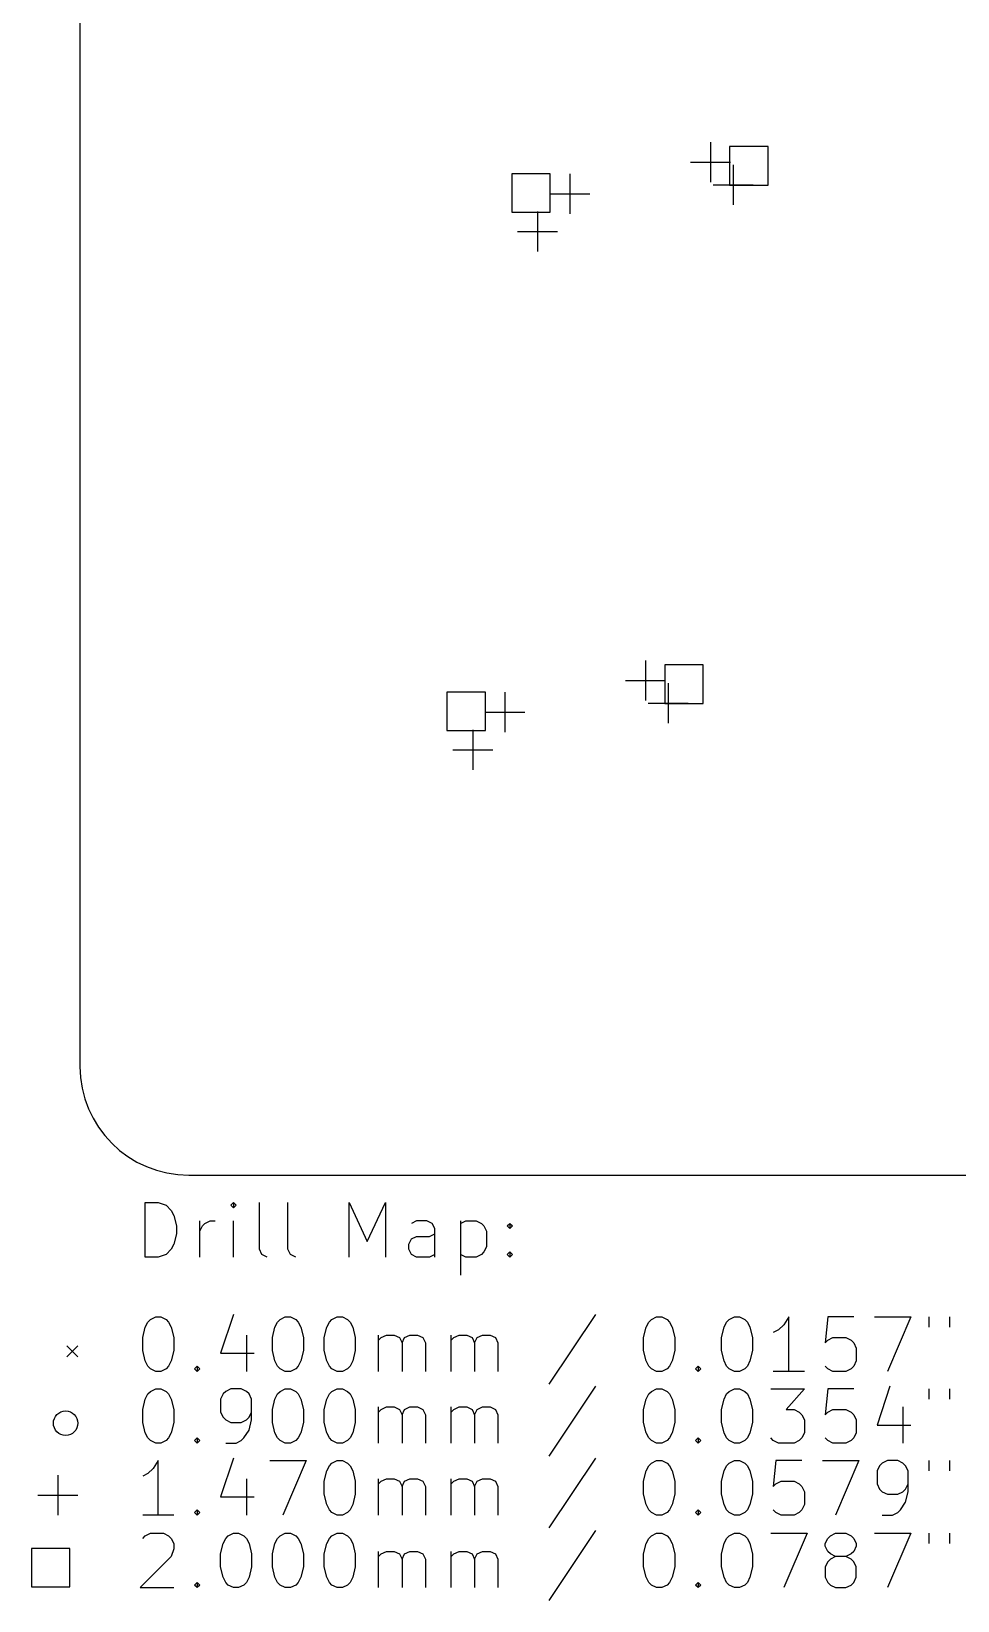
# Model space of a CAD drawing. Extents: x -0.1 to 11.2, y -4.6 to 0.
# Drawn here: x -0.07 to 1.269, y -4.553 to -2.282 of the extents above; entities that cross this region are included whole.
import ezdxf

# ---------------------------------------------------------------- set-up
doc = ezdxf.new("R2010")
doc.units = 0
doc.header["$MEASUREMENT"] = 0
doc.layers.add('BLACK', color=7, linetype='CONTINUOUS')

msp = doc.modelspace()

# ---------------------------------------------------------------- linework, layer by layer
at = {"layer": 'BLACK', "linetype": 'CONTINUOUS'}
for p, q in [((0, -0.15748), (0, -3.77953)), ((0.911703, -2.44246), (0.911703, -2.50033)), ((0.995054, -2.44868), (0.939375, -2.44868)), ((0.939375, -2.44868), (0.939375, -2.50435)), ((0.995054, -2.50435), (0.995054, -2.44868)), ((0.882766, -2.4714), (0.94064, -2.4714)), ((0.680093, -2.48805), (0.624415, -2.48805)), ((0.624415, -2.48805), (0.624415, -2.54372)), ((0.680093, -2.54372), (0.680093, -2.48805)), ((0.708356, -2.48793), (0.708356, -2.54581)), ((0.944577, -2.47514), (0.944577, -2.53301)), ((0.679419, -2.51687), (0.737293, -2.51687)), ((0.91564, -2.50407), (0.973514, -2.50407)), ((0.939375, -2.50435), (0.995054, -2.50435)), ((0.661703, -2.54246), (0.661703, -2.60033)), ((0.624415, -2.54372), (0.680093, -2.54372)), ((0.632766, -2.5714), (0.69064, -2.5714)), ((0.817953, -3.19246), (0.817953, -3.25033)), ((0.901304, -3.19868), (0.845625, -3.19868)), ((0.845625, -3.19868), (0.845625, -3.25435)), ((0.901304, -3.25435), (0.901304, -3.19868)), ((0.789016, -3.2214), (0.84689, -3.2214)), ((0.586343, -3.23805), (0.530665, -3.23805)), ((0.530665, -3.23805), (0.530665, -3.29372)), ((0.586343, -3.29372), (0.586343, -3.23805)), ((0.614606, -3.23793), (0.614606, -3.29581)), ((0.850827, -3.22514), (0.850827, -3.28301)), ((0.585669, -3.26687), (0.643543, -3.26687)), ((0.82189, -3.25407), (0.879764, -3.25407)), ((0.845625, -3.25435), (0.901304, -3.25435)), ((0.567953, -3.29246), (0.567953, -3.35033)), ((0.530665, -3.29372), (0.586343, -3.29372)), ((0.539016, -3.3214), (0.59689, -3.3214)), ((0.15748, -3.93701), (11.063, -3.93701)), ((0.094535, -4.0555), (0.094535, -3.97676)), ((0.094535, -3.97676), (0.113283, -3.97676)), ((0.113283, -3.97676), (0.124531, -3.98051)), ((0.124531, -3.98051), (0.13203, -3.98801)), ((0.13203, -3.98801), (0.13578, -3.99551)), ((0.13578, -3.99551), (0.139529, -4.01051)), ((0.222019, -3.97676), (0.21827, -3.98051)), ((0.21827, -3.98051), (0.222019, -3.98426)), ((0.225769, -3.98051), (0.222019, -3.97676)), ((0.222019, -3.97676), (0.222019, -3.98426)), ((0.222019, -3.98426), (0.225769, -3.98051)), ((0.259514, -4.04425), (0.259514, -3.97676)), ((0.300759, -4.04425), (0.300759, -3.97676)), ((0.389248, -4.0555), (0.389248, -3.97676)), ((0.389248, -3.97676), (0.415495, -4.03301)), ((0.415495, -4.03301), (0.441742, -3.97676)), ((0.441742, -3.97676), (0.441742, -4.0555)), ((0.139529, -4.01051), (0.139529, -4.02176)), ((0.173275, -4.0555), (0.173275, -4.00301)), ((0.173275, -4.01801), (0.177025, -4.01051)), ((0.177025, -4.01051), (0.180774, -4.00676)), ((0.180774, -4.00676), (0.188273, -4.00301)), ((0.188273, -4.00301), (0.195772, -4.00301)), ((0.222019, -4.0555), (0.222019, -4.00301)), ((0.486736, -4.00301), (0.479237, -4.00676)), ((0.501734, -4.00301), (0.486736, -4.00301)), ((0.509233, -4.00676), (0.501734, -4.00301)), ((0.512983, -4.01426), (0.509233, -4.00676)), ((0.512983, -4.0555), (0.512983, -4.01426)), ((0.550478, -4.00301), (0.550478, -4.08175)), ((0.550478, -4.00676), (0.557977, -4.00301)), ((0.557977, -4.00301), (0.572975, -4.00301)), ((0.572975, -4.00301), (0.580474, -4.00676)), ((0.580474, -4.00676), (0.584224, -4.01051)), ((0.584224, -4.01051), (0.587973, -4.01801)), ((0.587973, -4.01801), (0.587973, -4.0405)), ((0.61797, -4.01051), (0.621719, -4.00676)), ((0.621719, -4.01426), (0.61797, -4.01051)), ((0.621719, -4.00676), (0.625469, -4.01051)), ((0.621719, -4.00676), (0.621719, -4.01426)), ((0.625469, -4.01051), (0.621719, -4.01426)), ((0.13578, -4.03675), (0.13203, -4.04425)), ((0.139529, -4.02176), (0.13578, -4.03675)), ((0.475487, -4.03675), (0.479237, -4.02926)), ((0.475487, -4.04425), (0.475487, -4.03675)), ((0.479237, -4.02926), (0.486736, -4.02551)), ((0.486736, -4.02551), (0.505484, -4.02551)), ((0.505484, -4.02551), (0.512983, -4.02176)), ((0.587973, -4.0405), (0.584224, -4.048)), ((0.113283, -4.0555), (0.094535, -4.0555)), ((0.124531, -4.05175), (0.113283, -4.0555)), ((0.13203, -4.04425), (0.124531, -4.05175)), ((0.263264, -4.05175), (0.259514, -4.04425)), ((0.270763, -4.0555), (0.263264, -4.05175)), ((0.304509, -4.05175), (0.300759, -4.04425)), ((0.312008, -4.0555), (0.304509, -4.05175)), ((0.479237, -4.05175), (0.475487, -4.04425)), ((0.486736, -4.0555), (0.479237, -4.05175)), ((0.505484, -4.0555), (0.486736, -4.0555)), ((0.512983, -4.05175), (0.505484, -4.0555)), ((0.557977, -4.0555), (0.550478, -4.05175)), ((0.572975, -4.0555), (0.557977, -4.0555)), ((0.580474, -4.05175), (0.572975, -4.0555)), ((0.584224, -4.048), (0.580474, -4.05175)), ((0.61797, -4.05175), (0.621719, -4.048)), ((0.621719, -4.0555), (0.61797, -4.05175)), ((0.621719, -4.048), (0.625469, -4.05175)), ((0.621719, -4.048), (0.621719, -4.0555)), ((0.625469, -4.05175), (0.621719, -4.0555)), ((0.094535, -4.15711), (0.098285, -4.14962)), ((0.098285, -4.14962), (0.102034, -4.14587)), ((0.102034, -4.14587), (0.109533, -4.14212)), ((0.109533, -4.14212), (0.117032, -4.14212)), ((0.117032, -4.14212), (0.124531, -4.14587)), ((0.124531, -4.14587), (0.128281, -4.14962)), ((0.128281, -4.14962), (0.13203, -4.15711)), ((0.222019, -4.13837), (0.203271, -4.19461)), ((0.282012, -4.15711), (0.285761, -4.14962)), ((0.285761, -4.14962), (0.289511, -4.14587)), ((0.289511, -4.14587), (0.29701, -4.14212)), ((0.29701, -4.14212), (0.304509, -4.14212)), ((0.304509, -4.14212), (0.312008, -4.14587)), ((0.312008, -4.14587), (0.315757, -4.14962)), ((0.315757, -4.14962), (0.319507, -4.15711)), ((0.357002, -4.15711), (0.360752, -4.14962)), ((0.360752, -4.14962), (0.364501, -4.14587)), ((0.364501, -4.14587), (0.372, -4.14212)), ((0.372, -4.14212), (0.379499, -4.14212)), ((0.379499, -4.14212), (0.386999, -4.14587)), ((0.386999, -4.14587), (0.390748, -4.14962)), ((0.390748, -4.14962), (0.394498, -4.15711)), ((0.745454, -4.13837), (0.677962, -4.2396)), ((0.818945, -4.15711), (0.822694, -4.14962)), ((0.822694, -4.14962), (0.826444, -4.14587)), ((0.826444, -4.14587), (0.833943, -4.14212)), ((0.833943, -4.14212), (0.841442, -4.14212)), ((0.841442, -4.14212), (0.848941, -4.14587)), ((0.848941, -4.14587), (0.85269, -4.14962)), ((0.85269, -4.14962), (0.85644, -4.15711)), ((0.93143, -4.15711), (0.93518, -4.14962)), ((0.93518, -4.14962), (0.93893, -4.14587)), ((0.93893, -4.14587), (0.946429, -4.14212)), ((0.946429, -4.14212), (0.953928, -4.14212)), ((0.953928, -4.14212), (0.961427, -4.14587)), ((0.961427, -4.14587), (0.965176, -4.14962)), ((0.965176, -4.14962), (0.968926, -4.15711)), ((1.01767, -4.15337), (1.01017, -4.16086)), ((1.02517, -4.14212), (1.01767, -4.15337)), ((1.02517, -4.22086), (1.02517, -4.14212)), ((1.08141, -4.14212), (1.07766, -4.17961)), ((1.11891, -4.14212), (1.08141, -4.14212)), ((1.1489, -4.14212), (1.2014, -4.14212)), ((1.2014, -4.14212), (1.16765, -4.22086)), ((1.22764, -4.14212), (1.22764, -4.15711)), ((1.25764, -4.14212), (1.25764, -4.15711)), ((0.090786, -4.17211), (0.094535, -4.15711)), ((0.090786, -4.19086), (0.090786, -4.17211)), ((0.13203, -4.15711), (0.13578, -4.17211)), ((0.13578, -4.17211), (0.13578, -4.19086)), ((0.240767, -4.16836), (0.240767, -4.22086)), ((0.278262, -4.17211), (0.282012, -4.15711)), ((0.278262, -4.19086), (0.278262, -4.17211)), ((0.319507, -4.15711), (0.323256, -4.17211)), ((0.323256, -4.17211), (0.323256, -4.19086)), ((0.353253, -4.17211), (0.357002, -4.15711)), ((0.353253, -4.19086), (0.353253, -4.17211)), ((0.394498, -4.15711), (0.398247, -4.17211)), ((0.398247, -4.17211), (0.398247, -4.19086)), ((0.431993, -4.22086), (0.431993, -4.16836)), ((0.431993, -4.17586), (0.435742, -4.17211)), ((0.435742, -4.17211), (0.443241, -4.16836)), ((0.443241, -4.16836), (0.45449, -4.16836)), ((0.45449, -4.16836), (0.461989, -4.17211)), ((0.461989, -4.17211), (0.465739, -4.17961)), ((0.465739, -4.17961), (0.469488, -4.17211)), ((0.469488, -4.17211), (0.476987, -4.16836)), ((0.476987, -4.16836), (0.488236, -4.16836)), ((0.488236, -4.16836), (0.495735, -4.17211)), ((0.495735, -4.17211), (0.499484, -4.17961)), ((0.53698, -4.22086), (0.53698, -4.16836)), ((0.53698, -4.17586), (0.540729, -4.17211)), ((0.540729, -4.17211), (0.548228, -4.16836)), ((0.548228, -4.16836), (0.559477, -4.16836)), ((0.559477, -4.16836), (0.566976, -4.17211)), ((0.566976, -4.17211), (0.570726, -4.17961)), ((0.570726, -4.17961), (0.574475, -4.17211)), ((0.574475, -4.17211), (0.581974, -4.16836)), ((0.581974, -4.16836), (0.593223, -4.16836)), ((0.593223, -4.16836), (0.600722, -4.17211)), ((0.600722, -4.17211), (0.604471, -4.17961)), ((0.815195, -4.17211), (0.818945, -4.15711)), ((0.815195, -4.19086), (0.815195, -4.17211)), ((0.85644, -4.15711), (0.860189, -4.17211)), ((0.860189, -4.17211), (0.860189, -4.19086)), ((0.927681, -4.17211), (0.93143, -4.15711)), ((0.927681, -4.19086), (0.927681, -4.17211)), ((0.968926, -4.15711), (0.972675, -4.17211)), ((0.972675, -4.17211), (0.972675, -4.19086)), ((1.01017, -4.16086), (1.00267, -4.16461)), ((1.07766, -4.17961), (1.08141, -4.17586)), ((1.08141, -4.17586), (1.08891, -4.17211)), ((1.08891, -4.17211), (1.10766, -4.17211)), ((1.10766, -4.17211), (1.11516, -4.17586)), ((1.11516, -4.17586), (1.11891, -4.17961)), ((-0.018701, -4.18406), (-0.002953, -4.1998)), ((-0.002953, -4.18406), (-0.018701, -4.1998)), ((0.094535, -4.20586), (0.090786, -4.19086)), ((0.13578, -4.19086), (0.13203, -4.20586)), ((0.203271, -4.19461), (0.252015, -4.19461)), ((0.282012, -4.20586), (0.278262, -4.19086)), ((0.323256, -4.19086), (0.319507, -4.20586)), ((0.357002, -4.20586), (0.353253, -4.19086)), ((0.398247, -4.19086), (0.394498, -4.20586)), ((0.465739, -4.17961), (0.465739, -4.22086)), ((0.499484, -4.17961), (0.499484, -4.22086)), ((0.570726, -4.17961), (0.570726, -4.22086)), ((0.604471, -4.17961), (0.604471, -4.22086)), ((0.818945, -4.20586), (0.815195, -4.19086)), ((0.860189, -4.19086), (0.85644, -4.20586)), ((0.93143, -4.20586), (0.927681, -4.19086)), ((0.972675, -4.19086), (0.968926, -4.20586)), ((1.11891, -4.17961), (1.12266, -4.18711)), ((1.12266, -4.18711), (1.12266, -4.20586)), ((0.098285, -4.21336), (0.094535, -4.20586)), ((0.102034, -4.21711), (0.098285, -4.21336)), ((0.109533, -4.22086), (0.102034, -4.21711)), ((0.117032, -4.22086), (0.109533, -4.22086)), ((0.124531, -4.21711), (0.117032, -4.22086)), ((0.128281, -4.21336), (0.124531, -4.21711)), ((0.13203, -4.20586), (0.128281, -4.21336)), ((0.165776, -4.21711), (0.169526, -4.21336)), ((0.169526, -4.22086), (0.165776, -4.21711)), ((0.169526, -4.21336), (0.173275, -4.21711)), ((0.169526, -4.21336), (0.169526, -4.22086)), ((0.173275, -4.21711), (0.169526, -4.22086)), ((0.285761, -4.21336), (0.282012, -4.20586)), ((0.289511, -4.21711), (0.285761, -4.21336)), ((0.29701, -4.22086), (0.289511, -4.21711)), ((0.304509, -4.22086), (0.29701, -4.22086)), ((0.312008, -4.21711), (0.304509, -4.22086)), ((0.315757, -4.21336), (0.312008, -4.21711)), ((0.319507, -4.20586), (0.315757, -4.21336)), ((0.360752, -4.21336), (0.357002, -4.20586)), ((0.364501, -4.21711), (0.360752, -4.21336)), ((0.372, -4.22086), (0.364501, -4.21711)), ((0.379499, -4.22086), (0.372, -4.22086)), ((0.386999, -4.21711), (0.379499, -4.22086)), ((0.390748, -4.21336), (0.386999, -4.21711)), ((0.394498, -4.20586), (0.390748, -4.21336)), ((0.822694, -4.21336), (0.818945, -4.20586)), ((0.826444, -4.21711), (0.822694, -4.21336)), ((0.833943, -4.22086), (0.826444, -4.21711)), ((0.841442, -4.22086), (0.833943, -4.22086)), ((0.848941, -4.21711), (0.841442, -4.22086)), ((0.85269, -4.21336), (0.848941, -4.21711)), ((0.85644, -4.20586), (0.85269, -4.21336)), ((0.890186, -4.21711), (0.893935, -4.21336)), ((0.893935, -4.22086), (0.890186, -4.21711)), ((0.893935, -4.21336), (0.897685, -4.21711)), ((0.893935, -4.21336), (0.893935, -4.22086)), ((0.897685, -4.21711), (0.893935, -4.22086)), ((0.93518, -4.21336), (0.93143, -4.20586)), ((0.93893, -4.21711), (0.93518, -4.21336)), ((0.946429, -4.22086), (0.93893, -4.21711)), ((0.953928, -4.22086), (0.946429, -4.22086)), ((0.961427, -4.21711), (0.953928, -4.22086)), ((0.965176, -4.21336), (0.961427, -4.21711)), ((0.968926, -4.20586), (0.965176, -4.21336)), ((1.04767, -4.22086), (1.00267, -4.22086)), ((1.08141, -4.21711), (1.07766, -4.21336)), ((1.08891, -4.22086), (1.08141, -4.21711)), ((1.10766, -4.22086), (1.08891, -4.22086)), ((1.11516, -4.21711), (1.10766, -4.22086)), ((1.11891, -4.21336), (1.11516, -4.21711)), ((1.12266, -4.20586), (1.11891, -4.21336)), ((0.102034, -4.2498), (0.109533, -4.24605)), ((0.109533, -4.24605), (0.117032, -4.24605)), ((0.117032, -4.24605), (0.124531, -4.2498)), ((0.21827, -4.24605), (0.210771, -4.2498)), ((0.233268, -4.24605), (0.21827, -4.24605)), ((0.240767, -4.2498), (0.233268, -4.24605)), ((0.289511, -4.2498), (0.29701, -4.24605)), ((0.29701, -4.24605), (0.304509, -4.24605)), ((0.304509, -4.24605), (0.312008, -4.2498)), ((0.364501, -4.2498), (0.372, -4.24605)), ((0.372, -4.24605), (0.379499, -4.24605)), ((0.379499, -4.24605), (0.386999, -4.2498)), ((0.745454, -4.2423), (0.677962, -4.34354)), ((0.826444, -4.2498), (0.833943, -4.24605)), ((0.833943, -4.24605), (0.841442, -4.24605)), ((0.841442, -4.24605), (0.848941, -4.2498)), ((0.93893, -4.2498), (0.946429, -4.24605)), ((0.946429, -4.24605), (0.953928, -4.24605)), ((0.953928, -4.24605), (0.961427, -4.2498)), ((0.998922, -4.24605), (1.04767, -4.24605)), ((1.04767, -4.24605), (1.02142, -4.27605)), ((1.08141, -4.24605), (1.07766, -4.28355)), ((1.11891, -4.24605), (1.08141, -4.24605)), ((1.1714, -4.2423), (1.15265, -4.29855)), ((1.22764, -4.24605), (1.22764, -4.26105)), ((1.25764, -4.24605), (1.25764, -4.26105)), ((0.090786, -4.27605), (0.094535, -4.26105)), ((0.094535, -4.26105), (0.098285, -4.25355)), ((0.098285, -4.25355), (0.102034, -4.2498)), ((0.124531, -4.2498), (0.128281, -4.25355)), ((0.128281, -4.25355), (0.13203, -4.26105)), ((0.13203, -4.26105), (0.13578, -4.27605)), ((0.207021, -4.25355), (0.203271, -4.26105)), ((0.203271, -4.26105), (0.203271, -4.2798)), ((0.210771, -4.2498), (0.207021, -4.25355)), ((0.244516, -4.25355), (0.240767, -4.2498)), ((0.248266, -4.26105), (0.244516, -4.25355)), ((0.248266, -4.29105), (0.248266, -4.26105)), ((0.278262, -4.27605), (0.282012, -4.26105)), ((0.282012, -4.26105), (0.285761, -4.25355)), ((0.285761, -4.25355), (0.289511, -4.2498)), ((0.312008, -4.2498), (0.315757, -4.25355)), ((0.315757, -4.25355), (0.319507, -4.26105)), ((0.319507, -4.26105), (0.323256, -4.27605)), ((0.353253, -4.27605), (0.357002, -4.26105)), ((0.357002, -4.26105), (0.360752, -4.25355)), ((0.360752, -4.25355), (0.364501, -4.2498)), ((0.386999, -4.2498), (0.390748, -4.25355)), ((0.390748, -4.25355), (0.394498, -4.26105)), ((0.394498, -4.26105), (0.398247, -4.27605)), ((0.815195, -4.27605), (0.818945, -4.26105)), ((0.818945, -4.26105), (0.822694, -4.25355)), ((0.822694, -4.25355), (0.826444, -4.2498)), ((0.848941, -4.2498), (0.85269, -4.25355)), ((0.85269, -4.25355), (0.85644, -4.26105)), ((0.85644, -4.26105), (0.860189, -4.27605)), ((0.927681, -4.27605), (0.93143, -4.26105)), ((0.93143, -4.26105), (0.93518, -4.25355)), ((0.93518, -4.25355), (0.93893, -4.2498)), ((0.961427, -4.2498), (0.965176, -4.25355)), ((0.965176, -4.25355), (0.968926, -4.26105)), ((0.968926, -4.26105), (0.972675, -4.27605)), ((0.090786, -4.2948), (0.090786, -4.27605)), ((0.13578, -4.27605), (0.13578, -4.2948)), ((0.203271, -4.2798), (0.207021, -4.2873)), ((0.207021, -4.2873), (0.210771, -4.29105)), ((0.210771, -4.29105), (0.21827, -4.2948)), ((0.233268, -4.2948), (0.240767, -4.29105)), ((0.240767, -4.29105), (0.244516, -4.2873)), ((0.244516, -4.2873), (0.248266, -4.2798)), ((0.244516, -4.30605), (0.248266, -4.29105)), ((0.278262, -4.2948), (0.278262, -4.27605)), ((0.323256, -4.27605), (0.323256, -4.2948)), ((0.353253, -4.2948), (0.353253, -4.27605)), ((0.398247, -4.27605), (0.398247, -4.2948)), ((0.431993, -4.32479), (0.431993, -4.2723)), ((0.431993, -4.2798), (0.435742, -4.27605)), ((0.435742, -4.27605), (0.443241, -4.2723)), ((0.443241, -4.2723), (0.45449, -4.2723)), ((0.45449, -4.2723), (0.461989, -4.27605)), ((0.461989, -4.27605), (0.465739, -4.28355)), ((0.465739, -4.28355), (0.469488, -4.27605)), ((0.465739, -4.28355), (0.465739, -4.32479)), ((0.469488, -4.27605), (0.476987, -4.2723)), ((0.476987, -4.2723), (0.488236, -4.2723)), ((0.488236, -4.2723), (0.495735, -4.27605)), ((0.495735, -4.27605), (0.499484, -4.28355)), ((0.499484, -4.28355), (0.499484, -4.32479)), ((0.53698, -4.32479), (0.53698, -4.2723)), ((0.53698, -4.2798), (0.540729, -4.27605)), ((0.540729, -4.27605), (0.548228, -4.2723)), ((0.548228, -4.2723), (0.559477, -4.2723)), ((0.559477, -4.2723), (0.566976, -4.27605)), ((0.566976, -4.27605), (0.570726, -4.28355)), ((0.570726, -4.28355), (0.574475, -4.27605)), ((0.570726, -4.28355), (0.570726, -4.32479)), ((0.574475, -4.27605), (0.581974, -4.2723)), ((0.581974, -4.2723), (0.593223, -4.2723)), ((0.593223, -4.2723), (0.600722, -4.27605)), ((0.600722, -4.27605), (0.604471, -4.28355)), ((0.604471, -4.28355), (0.604471, -4.32479)), ((0.815195, -4.2948), (0.815195, -4.27605)), ((0.860189, -4.27605), (0.860189, -4.2948)), ((0.927681, -4.2948), (0.927681, -4.27605)), ((0.972675, -4.27605), (0.972675, -4.2948)), ((1.02142, -4.27605), (1.03267, -4.27605)), ((1.03267, -4.27605), (1.04017, -4.2798)), ((1.04017, -4.2798), (1.04392, -4.28355)), ((1.04392, -4.28355), (1.04767, -4.29105)), ((1.04767, -4.29105), (1.04767, -4.3098)), ((1.07766, -4.28355), (1.08141, -4.2798)), ((1.08141, -4.2798), (1.08891, -4.27605)), ((1.08891, -4.27605), (1.10766, -4.27605)), ((1.10766, -4.27605), (1.11516, -4.2798)), ((1.11516, -4.2798), (1.11891, -4.28355)), ((1.11891, -4.28355), (1.12266, -4.29105)), ((1.12266, -4.29105), (1.12266, -4.3098)), ((1.19015, -4.2723), (1.19015, -4.32479)), ((0.094535, -4.3098), (0.090786, -4.2948)), ((0.098285, -4.31729), (0.094535, -4.3098)), ((0.13203, -4.3098), (0.128281, -4.31729)), ((0.13578, -4.2948), (0.13203, -4.3098)), ((0.21827, -4.2948), (0.233268, -4.2948)), ((0.237017, -4.31729), (0.244516, -4.30605)), ((0.282012, -4.3098), (0.278262, -4.2948)), ((0.285761, -4.31729), (0.282012, -4.3098)), ((0.319507, -4.3098), (0.315757, -4.31729)), ((0.323256, -4.2948), (0.319507, -4.3098)), ((0.357002, -4.3098), (0.353253, -4.2948)), ((0.360752, -4.31729), (0.357002, -4.3098)), ((0.394498, -4.3098), (0.390748, -4.31729)), ((0.398247, -4.2948), (0.394498, -4.3098)), ((0.818945, -4.3098), (0.815195, -4.2948)), ((0.822694, -4.31729), (0.818945, -4.3098)), ((0.85644, -4.3098), (0.85269, -4.31729)), ((0.860189, -4.2948), (0.85644, -4.3098)), ((0.93143, -4.3098), (0.927681, -4.2948)), ((0.93518, -4.31729), (0.93143, -4.3098)), ((0.968926, -4.3098), (0.965176, -4.31729)), ((0.972675, -4.2948), (0.968926, -4.3098)), ((1.04767, -4.3098), (1.04392, -4.31729)), ((1.12266, -4.3098), (1.11891, -4.31729)), ((1.15265, -4.29855), (1.2014, -4.29855)), ((0.102034, -4.32104), (0.098285, -4.31729)), ((0.109533, -4.32479), (0.102034, -4.32104)), ((0.117032, -4.32479), (0.109533, -4.32479)), ((0.124531, -4.32104), (0.117032, -4.32479)), ((0.128281, -4.31729), (0.124531, -4.32104)), ((0.165776, -4.32104), (0.169526, -4.31729)), ((0.169526, -4.32479), (0.165776, -4.32104)), ((0.169526, -4.31729), (0.173275, -4.32104)), ((0.169526, -4.31729), (0.169526, -4.32479)), ((0.173275, -4.32104), (0.169526, -4.32479)), ((0.210771, -4.32479), (0.225769, -4.32479)), ((0.225769, -4.32479), (0.233268, -4.32104)), ((0.233268, -4.32104), (0.237017, -4.31729)), ((0.289511, -4.32104), (0.285761, -4.31729)), ((0.29701, -4.32479), (0.289511, -4.32104)), ((0.304509, -4.32479), (0.29701, -4.32479)), ((0.312008, -4.32104), (0.304509, -4.32479)), ((0.315757, -4.31729), (0.312008, -4.32104)), ((0.364501, -4.32104), (0.360752, -4.31729)), ((0.372, -4.32479), (0.364501, -4.32104)), ((0.379499, -4.32479), (0.372, -4.32479)), ((0.386999, -4.32104), (0.379499, -4.32479)), ((0.390748, -4.31729), (0.386999, -4.32104)), ((0.826444, -4.32104), (0.822694, -4.31729)), ((0.833943, -4.32479), (0.826444, -4.32104)), ((0.841442, -4.32479), (0.833943, -4.32479)), ((0.848941, -4.32104), (0.841442, -4.32479)), ((0.85269, -4.31729), (0.848941, -4.32104)), ((0.890186, -4.32104), (0.893935, -4.31729)), ((0.893935, -4.32479), (0.890186, -4.32104)), ((0.893935, -4.31729), (0.897685, -4.32104)), ((0.893935, -4.31729), (0.893935, -4.32479)), ((0.897685, -4.32104), (0.893935, -4.32479)), ((0.93893, -4.32104), (0.93518, -4.31729)), ((0.946429, -4.32479), (0.93893, -4.32104)), ((0.953928, -4.32479), (0.946429, -4.32479)), ((0.961427, -4.32104), (0.953928, -4.32479)), ((0.965176, -4.31729), (0.961427, -4.32104)), ((1.00267, -4.32104), (0.998922, -4.31729)), ((1.01017, -4.32479), (1.00267, -4.32104)), ((1.03267, -4.32479), (1.01017, -4.32479)), ((1.04017, -4.32104), (1.03267, -4.32479)), ((1.04392, -4.31729), (1.04017, -4.32104)), ((1.08141, -4.32104), (1.07766, -4.31729)), ((1.08891, -4.32479), (1.08141, -4.32104)), ((1.10766, -4.32479), (1.08891, -4.32479)), ((1.11516, -4.32104), (1.10766, -4.32479)), ((1.11891, -4.31729), (1.11516, -4.32104)), ((0.113283, -4.34999), (0.105784, -4.36124)), ((0.113283, -4.42873), (0.113283, -4.34999)), ((0.222019, -4.34624), (0.203271, -4.40248)), ((0.274513, -4.34999), (0.327006, -4.34999)), ((0.327006, -4.34999), (0.29326, -4.42873)), ((0.357002, -4.36499), (0.360752, -4.35749)), ((0.360752, -4.35749), (0.364501, -4.35374)), ((0.364501, -4.35374), (0.372, -4.34999)), ((0.372, -4.34999), (0.379499, -4.34999)), ((0.379499, -4.34999), (0.386999, -4.35374)), ((0.386999, -4.35374), (0.390748, -4.35749)), ((0.390748, -4.35749), (0.394498, -4.36499)), ((0.745454, -4.34624), (0.677962, -4.44748)), ((0.818945, -4.36499), (0.822694, -4.35749)), ((0.822694, -4.35749), (0.826444, -4.35374)), ((0.826444, -4.35374), (0.833943, -4.34999)), ((0.833943, -4.34999), (0.841442, -4.34999)), ((0.841442, -4.34999), (0.848941, -4.35374)), ((0.848941, -4.35374), (0.85269, -4.35749)), ((0.85269, -4.35749), (0.85644, -4.36499)), ((0.93143, -4.36499), (0.93518, -4.35749)), ((0.93518, -4.35749), (0.93893, -4.35374)), ((0.93893, -4.35374), (0.946429, -4.34999)), ((0.946429, -4.34999), (0.953928, -4.34999)), ((0.953928, -4.34999), (0.961427, -4.35374)), ((0.961427, -4.35374), (0.965176, -4.35749)), ((0.965176, -4.35749), (0.968926, -4.36499)), ((1.00642, -4.34999), (1.00267, -4.38749)), ((1.04392, -4.34999), (1.00642, -4.34999)), ((1.07391, -4.34999), (1.12641, -4.34999)), ((1.12641, -4.34999), (1.09266, -4.42873)), ((1.1564, -4.35749), (1.15265, -4.36499)), ((1.16015, -4.35374), (1.1564, -4.35749)), ((1.16765, -4.34999), (1.16015, -4.35374)), ((1.18265, -4.34999), (1.16765, -4.34999)), ((1.19015, -4.35374), (1.18265, -4.34999)), ((1.1939, -4.35749), (1.19015, -4.35374)), ((1.19765, -4.36499), (1.1939, -4.35749)), ((1.22764, -4.34999), (1.22764, -4.36499)), ((1.25764, -4.34999), (1.25764, -4.36499)), ((-0.03189, -4.37087), (-0.03189, -4.42874)), ((0.098285, -4.36874), (0.090786, -4.37249)), ((0.105784, -4.36124), (0.098285, -4.36874)), ((0.240767, -4.37624), (0.240767, -4.42873)), ((0.353253, -4.37999), (0.357002, -4.36499)), ((0.353253, -4.39873), (0.353253, -4.37999)), ((0.394498, -4.36499), (0.398247, -4.37999)), ((0.398247, -4.37999), (0.398247, -4.39873)), ((0.431993, -4.42873), (0.431993, -4.37624)), ((0.431993, -4.38374), (0.435742, -4.37999)), ((0.435742, -4.37999), (0.443241, -4.37624)), ((0.443241, -4.37624), (0.45449, -4.37624)), ((0.45449, -4.37624), (0.461989, -4.37999)), ((0.461989, -4.37999), (0.465739, -4.38749)), ((0.465739, -4.38749), (0.469488, -4.37999)), ((0.469488, -4.37999), (0.476987, -4.37624)), ((0.476987, -4.37624), (0.488236, -4.37624)), ((0.488236, -4.37624), (0.495735, -4.37999)), ((0.495735, -4.37999), (0.499484, -4.38749)), ((0.53698, -4.42873), (0.53698, -4.37624)), ((0.53698, -4.38374), (0.540729, -4.37999)), ((0.540729, -4.37999), (0.548228, -4.37624)), ((0.548228, -4.37624), (0.559477, -4.37624)), ((0.559477, -4.37624), (0.566976, -4.37999)), ((0.566976, -4.37999), (0.570726, -4.38749)), ((0.570726, -4.38749), (0.574475, -4.37999)), ((0.574475, -4.37999), (0.581974, -4.37624)), ((0.581974, -4.37624), (0.593223, -4.37624)), ((0.593223, -4.37624), (0.600722, -4.37999)), ((0.600722, -4.37999), (0.604471, -4.38749)), ((0.815195, -4.37999), (0.818945, -4.36499)), ((0.815195, -4.39873), (0.815195, -4.37999)), ((0.85644, -4.36499), (0.860189, -4.37999)), ((0.860189, -4.37999), (0.860189, -4.39873)), ((0.927681, -4.37999), (0.93143, -4.36499)), ((0.927681, -4.39873), (0.927681, -4.37999)), ((0.968926, -4.36499), (0.972675, -4.37999)), ((0.972675, -4.37999), (0.972675, -4.39873)), ((1.00642, -4.38374), (1.01392, -4.37999)), ((1.01392, -4.37999), (1.03267, -4.37999)), ((1.03267, -4.37999), (1.04017, -4.38374)), ((1.15265, -4.36499), (1.15265, -4.38374)), ((1.19765, -4.39499), (1.19765, -4.36499)), ((-0.060827, -4.3998), (-0.002953, -4.3998)), ((0.203271, -4.40248), (0.252015, -4.40248)), ((0.357002, -4.41373), (0.353253, -4.39873)), ((0.398247, -4.39873), (0.394498, -4.41373)), ((0.465739, -4.38749), (0.465739, -4.42873)), ((0.499484, -4.38749), (0.499484, -4.42873)), ((0.570726, -4.38749), (0.570726, -4.42873)), ((0.604471, -4.38749), (0.604471, -4.42873)), ((0.818945, -4.41373), (0.815195, -4.39873)), ((0.860189, -4.39873), (0.85644, -4.41373)), ((0.93143, -4.41373), (0.927681, -4.39873)), ((0.972675, -4.39873), (0.968926, -4.41373)), ((1.00267, -4.38749), (1.00642, -4.38374)), ((1.04017, -4.38374), (1.04392, -4.38749)), ((1.04392, -4.38749), (1.04767, -4.39499)), ((1.04767, -4.39499), (1.04767, -4.41373)), ((1.15265, -4.38374), (1.1564, -4.39124)), ((1.1564, -4.39124), (1.16015, -4.39499)), ((1.16015, -4.39499), (1.16765, -4.39873)), ((1.16765, -4.39873), (1.18265, -4.39873)), ((1.18265, -4.39873), (1.19015, -4.39499)), ((1.19015, -4.39499), (1.1939, -4.39124)), ((1.1939, -4.39124), (1.19765, -4.38374)), ((1.1939, -4.40998), (1.19765, -4.39499)), ((0.165776, -4.42498), (0.169526, -4.42123)), ((0.169526, -4.42873), (0.165776, -4.42498)), ((0.169526, -4.42123), (0.173275, -4.42498)), ((0.169526, -4.42123), (0.169526, -4.42873)), ((0.173275, -4.42498), (0.169526, -4.42873)), ((0.360752, -4.42123), (0.357002, -4.41373)), ((0.364501, -4.42498), (0.360752, -4.42123)), ((0.372, -4.42873), (0.364501, -4.42498)), ((0.386999, -4.42498), (0.379499, -4.42873)), ((0.390748, -4.42123), (0.386999, -4.42498)), ((0.394498, -4.41373), (0.390748, -4.42123)), ((0.822694, -4.42123), (0.818945, -4.41373)), ((0.826444, -4.42498), (0.822694, -4.42123)), ((0.833943, -4.42873), (0.826444, -4.42498)), ((0.848941, -4.42498), (0.841442, -4.42873)), ((0.85269, -4.42123), (0.848941, -4.42498)), ((0.85644, -4.41373), (0.85269, -4.42123)), ((0.890186, -4.42498), (0.893935, -4.42123)), ((0.893935, -4.42873), (0.890186, -4.42498)), ((0.893935, -4.42123), (0.897685, -4.42498)), ((0.893935, -4.42123), (0.893935, -4.42873)), ((0.897685, -4.42498), (0.893935, -4.42873)), ((0.93518, -4.42123), (0.93143, -4.41373)), ((0.93893, -4.42498), (0.93518, -4.42123)), ((0.946429, -4.42873), (0.93893, -4.42498)), ((0.961427, -4.42498), (0.953928, -4.42873)), ((0.965176, -4.42123), (0.961427, -4.42498)), ((0.968926, -4.41373), (0.965176, -4.42123)), ((1.00642, -4.42498), (1.00267, -4.42123)), ((1.01392, -4.42873), (1.00642, -4.42498)), ((1.04017, -4.42498), (1.03267, -4.42873)), ((1.04392, -4.42123), (1.04017, -4.42498)), ((1.04767, -4.41373), (1.04392, -4.42123)), ((1.17515, -4.42873), (1.18265, -4.42498)), ((1.18265, -4.42498), (1.1864, -4.42123)), ((1.1864, -4.42123), (1.1939, -4.40998)), ((0.13578, -4.42873), (0.090786, -4.42873)), ((0.379499, -4.42873), (0.372, -4.42873)), ((0.841442, -4.42873), (0.833943, -4.42873)), ((0.953928, -4.42873), (0.946429, -4.42873)), ((1.03267, -4.42873), (1.01392, -4.42873)), ((1.16015, -4.42873), (1.17515, -4.42873)), ((0.090786, -4.46261), (0.094535, -4.45886)), ((0.094535, -4.45886), (0.102034, -4.45511)), ((0.102034, -4.45511), (0.120782, -4.45511)), ((0.120782, -4.45511), (0.128281, -4.45886)), ((0.128281, -4.45886), (0.13203, -4.46261)), ((0.13203, -4.46261), (0.13578, -4.47011)), ((0.13578, -4.47011), (0.13578, -4.47761)), ((0.203271, -4.4851), (0.207021, -4.47011)), ((0.207021, -4.47011), (0.210771, -4.46261)), ((0.210771, -4.46261), (0.21452, -4.45886)), ((0.21452, -4.45886), (0.222019, -4.45511)), ((0.222019, -4.45511), (0.229518, -4.45511)), ((0.229518, -4.45511), (0.237017, -4.45886)), ((0.237017, -4.45886), (0.240767, -4.46261)), ((0.240767, -4.46261), (0.244516, -4.47011)), ((0.244516, -4.47011), (0.248266, -4.4851)), ((0.278262, -4.4851), (0.282012, -4.47011)), ((0.282012, -4.47011), (0.285761, -4.46261)), ((0.285761, -4.46261), (0.289511, -4.45886)), ((0.289511, -4.45886), (0.29701, -4.45511)), ((0.29701, -4.45511), (0.304509, -4.45511)), ((0.304509, -4.45511), (0.312008, -4.45886)), ((0.312008, -4.45886), (0.315757, -4.46261)), ((0.315757, -4.46261), (0.319507, -4.47011)), ((0.319507, -4.47011), (0.323256, -4.4851)), ((0.353253, -4.4851), (0.357002, -4.47011)), ((0.357002, -4.47011), (0.360752, -4.46261)), ((0.360752, -4.46261), (0.364501, -4.45886)), ((0.364501, -4.45886), (0.372, -4.45511)), ((0.372, -4.45511), (0.379499, -4.45511)), ((0.379499, -4.45511), (0.386999, -4.45886)), ((0.386999, -4.45886), (0.390748, -4.46261)), ((0.390748, -4.46261), (0.394498, -4.47011)), ((0.394498, -4.47011), (0.398247, -4.4851)), ((0.745454, -4.45136), (0.677962, -4.5526)), ((0.815195, -4.4851), (0.818945, -4.47011)), ((0.818945, -4.47011), (0.822694, -4.46261)), ((0.822694, -4.46261), (0.826444, -4.45886)), ((0.826444, -4.45886), (0.833943, -4.45511)), ((0.833943, -4.45511), (0.841442, -4.45511)), ((0.841442, -4.45511), (0.848941, -4.45886)), ((0.848941, -4.45886), (0.85269, -4.46261)), ((0.85269, -4.46261), (0.85644, -4.47011)), ((0.85644, -4.47011), (0.860189, -4.4851)), ((0.927681, -4.4851), (0.93143, -4.47011)), ((0.93143, -4.47011), (0.93518, -4.46261)), ((0.93518, -4.46261), (0.93893, -4.45886)), ((0.93893, -4.45886), (0.946429, -4.45511)), ((0.946429, -4.45511), (0.953928, -4.45511)), ((0.953928, -4.45511), (0.961427, -4.45886)), ((0.961427, -4.45886), (0.965176, -4.46261)), ((0.965176, -4.46261), (0.968926, -4.47011)), ((0.968926, -4.47011), (0.972675, -4.4851)), ((0.998922, -4.45511), (1.05142, -4.45511)), ((1.05142, -4.45511), (1.01767, -4.53385)), ((1.07766, -4.47011), (1.08141, -4.46261)), ((1.07766, -4.47386), (1.07766, -4.47011)), ((1.08141, -4.46261), (1.08516, -4.45886)), ((1.08516, -4.45886), (1.09266, -4.45511)), ((1.09266, -4.45511), (1.10766, -4.45511)), ((1.10766, -4.45511), (1.11516, -4.45886)), ((1.11516, -4.45886), (1.11891, -4.46261)), ((1.11891, -4.46261), (1.12266, -4.47011)), ((1.12266, -4.47011), (1.12266, -4.47386)), ((1.1489, -4.45511), (1.2014, -4.45511)), ((1.2014, -4.45511), (1.16765, -4.53385)), ((1.22764, -4.45511), (1.22764, -4.47011)), ((1.25764, -4.45511), (1.25764, -4.47011)), ((-0.014484, -4.47708), (-0.070162, -4.47708)), ((-0.070162, -4.47708), (-0.070162, -4.53276)), ((-0.014484, -4.53276), (-0.014484, -4.47708)), ((0.13203, -4.48885), (0.087036, -4.53385)), ((0.13578, -4.47761), (0.13203, -4.48885)), ((0.203271, -4.50385), (0.203271, -4.4851)), ((0.248266, -4.4851), (0.248266, -4.50385)), ((0.278262, -4.50385), (0.278262, -4.4851)), ((0.323256, -4.4851), (0.323256, -4.50385)), ((0.353253, -4.50385), (0.353253, -4.4851)), ((0.398247, -4.4851), (0.398247, -4.50385)), ((0.431993, -4.53385), (0.431993, -4.48136)), ((0.431993, -4.48885), (0.435742, -4.4851)), ((0.435742, -4.4851), (0.443241, -4.48136)), ((0.443241, -4.48136), (0.45449, -4.48136)), ((0.45449, -4.48136), (0.461989, -4.4851)), ((0.461989, -4.4851), (0.465739, -4.4926)), ((0.465739, -4.4926), (0.469488, -4.4851)), ((0.465739, -4.4926), (0.465739, -4.53385)), ((0.469488, -4.4851), (0.476987, -4.48136)), ((0.476987, -4.48136), (0.488236, -4.48136)), ((0.488236, -4.48136), (0.495735, -4.4851)), ((0.495735, -4.4851), (0.499484, -4.4926)), ((0.499484, -4.4926), (0.499484, -4.53385)), ((0.53698, -4.53385), (0.53698, -4.48136)), ((0.53698, -4.48885), (0.540729, -4.4851)), ((0.540729, -4.4851), (0.548228, -4.48136)), ((0.548228, -4.48136), (0.559477, -4.48136)), ((0.559477, -4.48136), (0.566976, -4.4851)), ((0.566976, -4.4851), (0.570726, -4.4926)), ((0.570726, -4.4926), (0.574475, -4.4851)), ((0.570726, -4.4926), (0.570726, -4.53385)), ((0.574475, -4.4851), (0.581974, -4.48136)), ((0.581974, -4.48136), (0.593223, -4.48136)), ((0.593223, -4.48136), (0.600722, -4.4851)), ((0.600722, -4.4851), (0.604471, -4.4926)), ((0.604471, -4.4926), (0.604471, -4.53385)), ((0.815195, -4.50385), (0.815195, -4.4851)), ((0.860189, -4.4851), (0.860189, -4.50385)), ((0.927681, -4.50385), (0.927681, -4.4851)), ((0.972675, -4.4851), (0.972675, -4.50385)), ((1.08141, -4.48136), (1.07766, -4.47386)), ((1.08516, -4.4851), (1.08141, -4.48136)), ((1.08516, -4.4926), (1.08141, -4.49635)), ((1.09266, -4.48885), (1.08516, -4.4851)), ((1.09266, -4.48885), (1.08516, -4.4926)), ((1.10766, -4.48885), (1.09266, -4.48885)), ((1.11516, -4.4851), (1.10766, -4.48885)), ((1.11516, -4.4926), (1.10766, -4.48885)), ((1.11891, -4.48136), (1.11516, -4.4851)), ((1.11891, -4.49635), (1.11516, -4.4926)), ((1.12266, -4.47386), (1.11891, -4.48136)), ((0.207021, -4.51885), (0.203271, -4.50385)), ((0.248266, -4.50385), (0.244516, -4.51885)), ((0.282012, -4.51885), (0.278262, -4.50385)), ((0.323256, -4.50385), (0.319507, -4.51885)), ((0.357002, -4.51885), (0.353253, -4.50385)), ((0.398247, -4.50385), (0.394498, -4.51885)), ((0.818945, -4.51885), (0.815195, -4.50385)), ((0.860189, -4.50385), (0.85644, -4.51885)), ((0.93143, -4.51885), (0.927681, -4.50385)), ((0.972675, -4.50385), (0.968926, -4.51885)), ((1.08141, -4.49635), (1.07766, -4.50385)), ((1.07766, -4.50385), (1.07766, -4.51885)), ((1.12266, -4.50385), (1.11891, -4.49635)), ((1.12266, -4.51885), (1.12266, -4.50385)), ((-0.070162, -4.53276), (-0.014484, -4.53276)), ((0.087036, -4.53385), (0.13578, -4.53385)), ((0.165776, -4.5301), (0.169526, -4.52635)), ((0.169526, -4.53385), (0.165776, -4.5301)), ((0.169526, -4.52635), (0.173275, -4.5301)), ((0.169526, -4.52635), (0.169526, -4.53385)), ((0.173275, -4.5301), (0.169526, -4.53385)), ((0.210771, -4.52635), (0.207021, -4.51885)), ((0.21452, -4.5301), (0.210771, -4.52635)), ((0.222019, -4.53385), (0.21452, -4.5301)), ((0.229518, -4.53385), (0.222019, -4.53385)), ((0.237017, -4.5301), (0.229518, -4.53385)), ((0.240767, -4.52635), (0.237017, -4.5301)), ((0.244516, -4.51885), (0.240767, -4.52635)), ((0.285761, -4.52635), (0.282012, -4.51885)), ((0.289511, -4.5301), (0.285761, -4.52635)), ((0.29701, -4.53385), (0.289511, -4.5301)), ((0.304509, -4.53385), (0.29701, -4.53385)), ((0.312008, -4.5301), (0.304509, -4.53385)), ((0.315757, -4.52635), (0.312008, -4.5301)), ((0.319507, -4.51885), (0.315757, -4.52635)), ((0.360752, -4.52635), (0.357002, -4.51885)), ((0.364501, -4.5301), (0.360752, -4.52635)), ((0.372, -4.53385), (0.364501, -4.5301)), ((0.379499, -4.53385), (0.372, -4.53385)), ((0.386999, -4.5301), (0.379499, -4.53385)), ((0.390748, -4.52635), (0.386999, -4.5301)), ((0.394498, -4.51885), (0.390748, -4.52635)), ((0.822694, -4.52635), (0.818945, -4.51885)), ((0.826444, -4.5301), (0.822694, -4.52635)), ((0.833943, -4.53385), (0.826444, -4.5301)), ((0.841442, -4.53385), (0.833943, -4.53385)), ((0.848941, -4.5301), (0.841442, -4.53385)), ((0.85269, -4.52635), (0.848941, -4.5301)), ((0.85644, -4.51885), (0.85269, -4.52635)), ((0.890186, -4.5301), (0.893935, -4.52635)), ((0.893935, -4.53385), (0.890186, -4.5301)), ((0.893935, -4.52635), (0.897685, -4.5301)), ((0.893935, -4.52635), (0.893935, -4.53385)), ((0.897685, -4.5301), (0.893935, -4.53385)), ((0.93518, -4.52635), (0.93143, -4.51885)), ((0.93893, -4.5301), (0.93518, -4.52635)), ((0.946429, -4.53385), (0.93893, -4.5301)), ((0.953928, -4.53385), (0.946429, -4.53385)), ((0.961427, -4.5301), (0.953928, -4.53385)), ((0.965176, -4.52635), (0.961427, -4.5301)), ((0.968926, -4.51885), (0.965176, -4.52635)), ((1.07766, -4.51885), (1.08141, -4.52635)), ((1.08141, -4.52635), (1.08516, -4.5301)), ((1.08516, -4.5301), (1.09266, -4.53385)), ((1.09266, -4.53385), (1.10766, -4.53385)), ((1.10766, -4.53385), (1.11516, -4.5301)), ((1.11516, -4.5301), (1.11891, -4.52635)), ((1.11891, -4.52635), (1.12266, -4.51885))]:
    msp.add_line(p, q, dxfattribs=at)
at = {"layer": 'BLACK'}
msp.add_circle((-0.020669, -4.29587), 0.017716, dxfattribs=at)
msp.add_arc((0.15748, -3.77953), 0.15748, -180, -90, dxfattribs=at)

doc.saveas('drawing.dxf')
